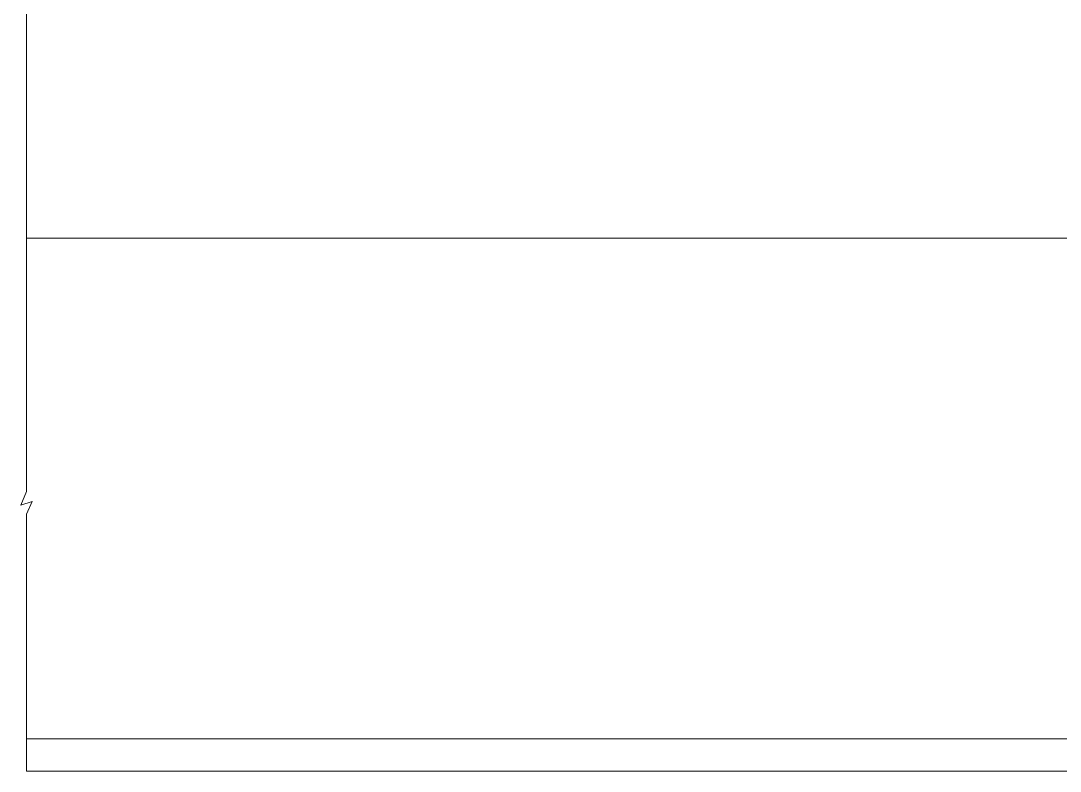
# Model space of a CAD drawing. Header units: feet. Extents: x 2660548 to 2676088, y -6058813 to -6047508.
# Drawn here: x 2660548 to 2666944, y -6058813 to -6054196 of the extents above; entities that cross this region are included whole.
import ezdxf

# ---------------------------------------------------------------- set-up
doc = ezdxf.new("R2010")
doc.units = ezdxf.units.FT
doc.header["$LTSCALE"] = 33
doc.header["$MEASUREMENT"] = 0
doc.layers.add('LENS_DIMENSION', color=193, linetype='Continuous', lineweight=0)
doc.layers.add('Steps', color=4, linetype='Continuous', lineweight=9)

# ---------------------------------------------------------------- blocks, each defined once
blk = doc.blocks.new('A$C51b338a8')
at = {"layer": 'Steps'}
for p, q in [((0, 1720.9), (0, 4760)), ((0, 3280), (15505, 3280)), ((20, 3280), (15505, 3280)), ((0, 1720.9), (-35.1, 1636.3)), ((-35.1, 1636.3), (34.3, 1658.8)), ((34.3, 1658.8), (0, 1582.2)), ((0, 1582.2), (0, 0)), ((0, 200), (13445, 200)), ((13445, 0), (0, 0))]:
    blk.add_line(p, q, dxfattribs=at)

msp = doc.modelspace()

# ---------------------------------------------------------------- block references
at = {"layer": 'LENS_DIMENSION'}
msp.add_blockref('A$C51b338a8', (2660583.1, -6058812.6), dxfattribs=at)

doc.saveas('drawing.dxf')
